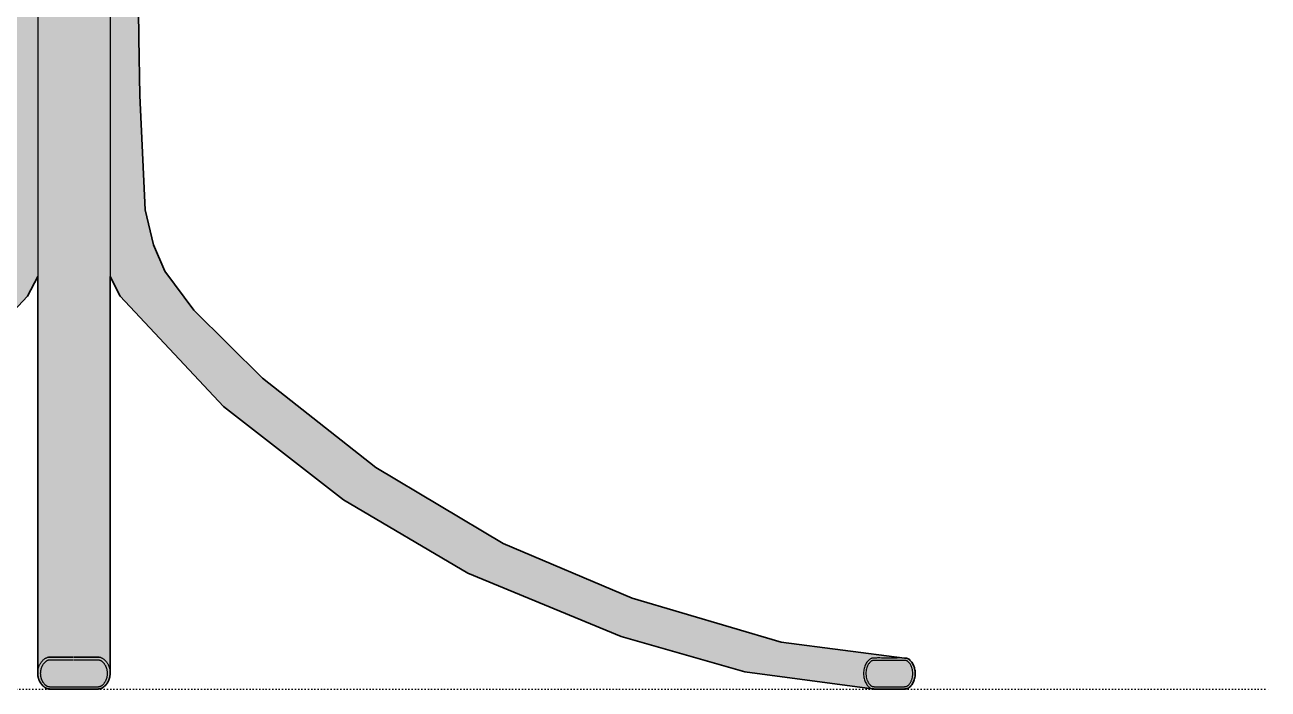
# Model space of a CAD drawing. Header units: millimetres. Extents: x 0 to 1796, y -1115 to 757.
# Drawn here: x 392.2 to 814, y -1115 to -889.5 of the extents above; entities that cross this region are included whole.
import ezdxf

# ---------------------------------------------------------------- set-up
doc = ezdxf.new("R2010")
doc.units = ezdxf.units.MM
doc.linetypes.add('Dots', pattern=[1, 0, -1])
doc.layers.add('Blocks', color=7, linetype='Continuous')
doc.layers.add('Blocks$Fill', color=7, linetype='Continuous', true_color=0xffffff)
for name, color, linetype, lineweight, true_color in [('Blocks$Inner', 7, 'Continuous', 25, 0x007f00), ('Blocks$Outline', 7, 'Continuous', 35, 0xff3f3f), ('Groud', 7, 'Dots', 25, 0x243775)]:
    doc.layers.add(name, color=color, linetype=linetype, lineweight=lineweight, true_color=true_color)

# ---------------------------------------------------------------- blocks, each defined once
blk = doc.blocks.new('PK9 Dining Chair Back')
at = {"layer": 'Blocks$Fill'}
h = blk.add_hatch(color=256, dxfattribs=at)
h.paths.add_polyline_path([(216.81, 467.24), (217.16, 468.68), (217.49, 470.18), (218.31, 474.24), (219.07, 478.58), (219.77, 483.19), (220.4, 488.03), (220.93, 493.05), (222.78, 519.53), (228.31, 629.09), (230.22, 700.16), (230.53, 703.95), (230.91, 707.72), (231.39, 711.77), (232.27, 717.81), (232.69, 720.26), (232.82, 720.9), (233.03, 721.81), (233.6, 723.97), (233.89, 724.96), (234.25, 726.11), (234.71, 727.41), (235.28, 728.89), (235.98, 730.54), (236.83, 732.38), (237.85, 734.42), (238.27, 735.11), (238.71, 735.79), (239.17, 736.45), (239.65, 737.1), (240.16, 737.74), (240.68, 738.36), (241.23, 738.97), (241.79, 739.56), (242.4, 740.15), (243.03, 740.73), (243.67, 741.29), (244.34, 741.83), (245.03, 742.35), (245.73, 742.85), (246.45, 743.33), (247.18, 743.79), (247.93, 744.22), (248.69, 744.64), (249.46, 745.04), (250.24, 745.42), (251.03, 745.78), (251.83, 746.12), (252.63, 746.45), (253.44, 746.75), (256.01, 747.66), (258.59, 748.48), (261.19, 749.25), (263.81, 749.95), (266.45, 750.6), (269.11, 751.18), (271.78, 751.7), (274.45, 752.15), (277.13, 752.55), (279.81, 752.89), (282.5, 753.16), (285.18, 753.37), (329.18, 755.4), (362.84, 756.06), (477.27, 755.76), (527.13, 753.66), (532.47, 753.37), (535.15, 753.16), (537.84, 752.89), (540.52, 752.55), (543.2, 752.15), (545.87, 751.7), (548.54, 751.18), (551.2, 750.6), (553.84, 749.95), (556.46, 749.25), (559.06, 748.48), (561.63, 747.66), (562.92, 747.22), (564.21, 746.75), (565.02, 746.45), (565.82, 746.12), (566.62, 745.78), (567.41, 745.42), (568.19, 745.04), (568.96, 744.64), (569.72, 744.22), (570.47, 743.79), (571.2, 743.33), (571.92, 742.85), (572.62, 742.35), (573.31, 741.83), (573.97, 741.29), (574.62, 740.73), (575.25, 740.15), (575.86, 739.56), (576.42, 738.97), (576.97, 738.36), (577.49, 737.74), (577.99, 737.1), (578.48, 736.45), (578.94, 735.79), (579.38, 735.11), (579.8, 734.42), (580.21, 733.81), (580.6, 733.19), (580.97, 732.56), (581.33, 731.92), (581.73, 731.15), (582.11, 730.36), (582.46, 729.56), (582.79, 728.74), (582.95, 728.32), (583.11, 727.88), (583.27, 727.4), (583.44, 726.85), (583.83, 725.47), (584.32, 723.58), (584.7, 721.68), (585.38, 717.81), (586.26, 711.77), (586.74, 707.72), (587.12, 703.95), (587.42, 700.16), (587.72, 692.54), (591.08, 585.16), (596.3, 498.22), (596.72, 493.05), (597.25, 488.03), (597.87, 483.19), (598.58, 478.58), (599.34, 474.24), (600.15, 470.18), (600.49, 468.68), (600.84, 467.24), (616.44, 471.68), (627.15, 475.3), (631.84, 477.02), (632.76, 477.37), (645.39, 483.06), (651.07, 485.9), (659.18, 490.11), (662.49, 491.66), (665.53, 492.99), (666.89, 493.55), (668.14, 494.04), (669.28, 494.46), (670.32, 494.81), (670.79, 494.96), (671.22, 495.08), (671.41, 495.13), (671.6, 495.17), (671.77, 495.21), (671.93, 495.24), (672.24, 495.29), (672.38, 495.31), (672.53, 495.33), (672.66, 495.34), (672.72, 495.34), (672.78, 495.35), (672.84, 495.35), (672.87, 495.35), (672.9, 495.35), (672.92, 495.35), (672.95, 495.34), (672.97, 495.34), (672.99, 495.34), (675.15, 494.64), (678.79, 487.7), (680.13, 488.19), (680.73, 488.4), (681.28, 488.57), (681.66, 488.68), (682.01, 488.78), (682.34, 488.86), (682.64, 488.92), (682.78, 488.95), (682.91, 488.97), (683.04, 488.99), (683.16, 489), (683.27, 489.01), (683.38, 489.02), (683.48, 489.02), (683.53, 489.02), (683.57, 489.02), (687.6, 487.7), (687.61, 487.7), (687.62, 487.7), (687.62, 487.7), (687.63, 487.7), (687.64, 487.7), (687.64, 487.7), (687.65, 487.69), (687.66, 487.69), (687.67, 487.69), (687.68, 487.69), (687.68, 487.69), (687.69, 487.68), (687.7, 487.68), (687.71, 487.68), (687.72, 487.68), (687.73, 487.67), (687.73, 487.67), (687.74, 487.66), (687.75, 487.66), (687.76, 487.66), (687.77, 487.65), (687.78, 487.65), (687.78, 487.64), (687.79, 487.64), (687.79, 487.64), (687.79, 487.63), (687.8, 487.63), (687.8, 487.63), (687.8, 487.62), (687.81, 487.62), (687.81, 487.62), (687.82, 487.62), (687.82, 487.61), (687.82, 487.61), (687.82, 487.6), (687.83, 487.6), (687.83, 487.6), (687.83, 487.59), (687.84, 487.59), (687.84, 487.59), (687.84, 487.58), (689.65, 483.98), (689.48, 483.48), (688.29, 479.91), (688.29, 479.91), (688.29, 479.9), (688.29, 479.89), (688.28, 479.89), (688.28, 479.88), (688.28, 479.87), (688.27, 479.86), (688.27, 479.86), (688.27, 479.85), (688.26, 479.84), (688.26, 479.83), (688.25, 479.82), (688.24, 479.8), (688.23, 479.79), (688.22, 479.77), (688.21, 479.75), (688.19, 479.73), (688.18, 479.71), (688.16, 479.69), (688.14, 479.67), (688.1, 479.62), (688.06, 479.58), (688.01, 479.53), (687.96, 479.47), (687.91, 479.42), (687.78, 479.31), (687.64, 479.18), (687.39, 478.97), (687.09, 478.74), (686.38, 478.21), (684.48, 476.89), (683.41, 476.18), (680.86, 474.57), (677.57, 472.62), (673.55, 470.37), (666.9, 466.87), (658.47, 462.74), (622.68, 446.36), (604.81, 439.98), (606.14, 439.89), (606.16, 439.89), (606.29, 439.88), (606.32, 439.88), (606.34, 439.87), (606.35, 439.87), (606.36, 439.87), (606.37, 439.87), (606.38, 439.87), (606.38, 439.87), (606.39, 439.86), (606.4, 439.86), (606.41, 439.86), (606.41, 439.86), (606.42, 439.85), (606.43, 439.85), (606.44, 439.85), (606.44, 439.85), (606.46, 439.84), (606.47, 439.83), (606.51, 439.81), (606.57, 439.78), (606.59, 439.76), (606.61, 439.75), (606.62, 439.74), (606.64, 439.73), (606.65, 439.72), (606.65, 439.72), (606.66, 439.71), (606.67, 439.71), (606.68, 439.69), (606.7, 439.68), (606.71, 439.66), (606.72, 439.65), (606.74, 439.63), (606.76, 439.6), (606.8, 439.56), (606.83, 439.52), (606.86, 439.48), (606.89, 439.43), (606.92, 439.39), (606.95, 439.34), (606.98, 439.29), (607.01, 439.24), (607.06, 439.13), (607.12, 439.02), (607.17, 438.91), (607.22, 438.79), (607.26, 438.69), (607.3, 438.58), (607.38, 438.35), (607.45, 438.11), (607.52, 437.87), (607.58, 437.64), (607.63, 437.41), (607.67, 437.17), (607.71, 436.93), (607.75, 436.68), (607.77, 436.43), (607.8, 436.17), (607.81, 435.92), (607.82, 435.66), (607.83, 435.4), (607.83, 435.15), (607.83, 434.89), (607.82, 434.66), (607.81, 434.43), (607.79, 434.21), (607.77, 433.98), (607.75, 433.76), (607.72, 433.54), (607.69, 433.32), (607.65, 433.11), (607.62, 432.96), (607.58, 432.81), (607.55, 432.66), (607.51, 432.52), (607.47, 432.37), (607.43, 432.23), (607.39, 432.1), (607.34, 431.96), (607.3, 431.83), (607.25, 431.7), (607.2, 431.57), (607.14, 431.45), (607.09, 431.33), (607.03, 431.22), (607, 431.16), (606.97, 431.11), (606.94, 431.06), (606.91, 431.01), (606.87, 430.95), (606.85, 430.92), (606.83, 430.9), (606.81, 430.87), (606.79, 430.85), (606.77, 430.82), (606.75, 430.8), (606.7, 430.69), (606.66, 430.61), (606.62, 430.52), (606.57, 430.44), (606.52, 430.36), (606.5, 430.32), (606.47, 430.29), (606.45, 430.25), (606.42, 430.21), (606.39, 430.18), (606.37, 430.14), (606.34, 430.11), (606.31, 430.08), (606.29, 430.06), (606.28, 430.05), (606.26, 430.03), (606.24, 430.02), (606.23, 430.01), (606.21, 429.99), (606.2, 429.98), (606.18, 429.97), (606.16, 429.95), (606.14, 429.94), (606.13, 429.93), (606.11, 429.92), (606.09, 429.91), (606.07, 429.9), (606.06, 429.89), (606.04, 429.88), (606.02, 429.87), (606, 429.86), (605.98, 429.85), (605.96, 429.84), (605.94, 429.84), (605.93, 429.83), (605.91, 429.82), (605.89, 429.82), (605.87, 429.81), (605.85, 429.81), (605.81, 429.8), (605.77, 429.79), (605.72, 429.78), (605.69, 429.77), (605.65, 429.77), (605.58, 429.76), (540.34, 418.45), (487.49, 403.25), (447.27, 382.99), (439.85, 375.81), (434.72, 368.38), (431.92, 361.23), (430.46, 353.21), (429.82, 335.23), (430.43, 259.97), (430.91, 221.02), (431.15, 201.5), (433.04, 162.7), (435.84, 150.82), (439.71, 141.83), (449.56, 128.6), (472.84, 105.57), (511.31, 75.2), (554.44, 49.45), (598.24, 30.86), (648.83, 15.99), (690.61, 10.55), (690.81, 10.54), (690.88, 10.53), (691.01, 10.52), (691.11, 10.51), (691.22, 10.5), (691.33, 10.48), (691.38, 10.47), (691.43, 10.45), (691.48, 10.44), (691.54, 10.43), (691.59, 10.41), (691.64, 10.39), (691.7, 10.37), (691.75, 10.35), (691.81, 10.33), (691.86, 10.31), (691.92, 10.28), (691.98, 10.25), (692.03, 10.22), (692.08, 10.19), (692.14, 10.15), (692.19, 10.11), (692.25, 10.07), (692.3, 10.03), (692.35, 9.99), (692.39, 9.95), (692.44, 9.91), (692.49, 9.87), (692.55, 9.81), (692.61, 9.75), (692.67, 9.69), (692.73, 9.63), (692.84, 9.49), (692.96, 9.35), (693.05, 9.22), (693.15, 9.09), (693.25, 8.95), (693.34, 8.8), (693.43, 8.65), (693.51, 8.5), (693.6, 8.33), (693.69, 8.16), (693.77, 7.96), (693.81, 7.86), (693.85, 7.76), (693.89, 7.65), (693.93, 7.55), (693.97, 7.43), (694, 7.32), (694.05, 7.14), (694.1, 6.95), (694.14, 6.76), (694.18, 6.56), (694.21, 6.36), (694.23, 6.15), (694.25, 5.94), (694.26, 5.73), (694.27, 5.52), (694.27, 5.31), (694.27, 5.09), (694.26, 4.87), (694.25, 4.66), (694.23, 4.43), (694.2, 4.21), (694.18, 4.09), (694.16, 3.98), (694.12, 3.78), (694.08, 3.59), (694.03, 3.39), (693.97, 3.2), (693.91, 3.01), (693.84, 2.82), (693.76, 2.64), (693.68, 2.46), (693.6, 2.29), (693.51, 2.12), (693.42, 1.96), (693.33, 1.8), (693.23, 1.64), (693.12, 1.49), (693.02, 1.34), (692.9, 1.2), (692.85, 1.12), (692.79, 1.05), (692.73, 0.99), (692.67, 0.92), (692.6, 0.85), (692.54, 0.79), (692.47, 0.72), (692.4, 0.65), (692.35, 0.61), (692.31, 0.57), (692.26, 0.54), (692.21, 0.5), (692.16, 0.46), (692.1, 0.42), (692.05, 0.39), (691.99, 0.35), (691.93, 0.32), (691.88, 0.29), (691.82, 0.26), (691.76, 0.24), (691.72, 0.22), (691.68, 0.2), (691.63, 0.18), (691.58, 0.17), (691.53, 0.16), (691.49, 0.14), (691.44, 0.13), (691.4, 0.12), (691.31, 0.11), (691.23, 0.09), (691.02, 0.06), (690.86, 0.04), (690.7, 0.02), (690.58, 0.01), (690.47, 0), (690.25, -0.01), (689.75, -0.02), (687.77, 0.02), (686.9, 0.02), (685.52, 0.02), (683.27, 0.02), (682.74, 0.02), (681.29, -0.02), (680.79, -0.01), (680.57, 0), (680.46, 0.01), (680.34, 0.02), (680.18, 0.04), (680.02, 0.06), (679.82, 0.09), (679.72, 0.11), (636.43, 5.87), (594.56, 17.9), (542.44, 39.4), (500.25, 64.27), (459.62, 95.92), (424.52, 133.37), (421.09, 140.03), (421.11, 5.41), (421.1, 5.25), (421.1, 5.09), (421.09, 4.92), (421.07, 4.74), (421.06, 4.57), (421.03, 4.39), (421, 4.22), (420.97, 4.05), (420.93, 3.87), (420.88, 3.7), (420.83, 3.53), (420.78, 3.36), (420.71, 3.18), (420.64, 3.01), (420.57, 2.84), (420.49, 2.67), (420.4, 2.5), (420.3, 2.33), (420.2, 2.16), (420.1, 1.99), (419.98, 1.83), (419.87, 1.67), (419.74, 1.52), (419.62, 1.37), (419.49, 1.23), (419.42, 1.16), (419.36, 1.09), (419.29, 1.02), (419.22, 0.95), (419.15, 0.89), (419.08, 0.83), (419.01, 0.77), (418.94, 0.71), (418.87, 0.66), (418.8, 0.61), (418.72, 0.55), (418.65, 0.51), (418.57, 0.46), (418.5, 0.41), (418.42, 0.37), (418.35, 0.34), (418.28, 0.3), (418.2, 0.27), (418.13, 0.24), (418.05, 0.21), (417.97, 0.19), (417.9, 0.17), (417.81, 0.14), (417.73, 0.12), (417.64, 0.1), (417.56, 0.09), (417.47, 0.07), (417.38, 0.06), (417.21, 0.04), (417, 0.02), (416.79, 0.01), (416.37, 0), (413.94, 0), (413.15, 0), (403.71, 0), (403.03, 0), (401.28, 0), (400.86, 0.01), (400.65, 0.02), (400.44, 0.04), (400.26, 0.06), (400.18, 0.07), (400.09, 0.09), (400.01, 0.1), (399.92, 0.12), (399.83, 0.14), (399.75, 0.17), (399.67, 0.19), (399.6, 0.21), (399.52, 0.24), (399.44, 0.27), (399.37, 0.3), (399.29, 0.34), (399.22, 0.37), (399.15, 0.41), (399.07, 0.46), (399, 0.51), (398.92, 0.55), (398.85, 0.61), (398.78, 0.66), (398.71, 0.71), (398.64, 0.77), (398.57, 0.83), (398.5, 0.89), (398.43, 0.95), (398.36, 1.02), (398.29, 1.09), (398.22, 1.16), (398.16, 1.23), (398.03, 1.37), (397.9, 1.52), (397.78, 1.67), (397.66, 1.83), (397.55, 1.99), (397.44, 2.16), (397.34, 2.33), (397.25, 2.5), (397.16, 2.67), (397.08, 2.84), (397, 3.01), (396.93, 3.18), (396.87, 3.36), (396.81, 3.53), (396.76, 3.7), (396.72, 3.87), (396.68, 4.05), (396.64, 4.22), (396.62, 4.39), (396.59, 4.57), (396.57, 4.74), (396.56, 4.92), (396.55, 5.09), (396.54, 5.25), (396.54, 5.41), (396.56, 140.03), (393.13, 133.37), (358.03, 95.92), (317.39, 64.27), (275.21, 39.4), (223.08, 17.9), (181.22, 5.87), (137.93, 0.11), (137.83, 0.09), (137.62, 0.06), (137.46, 0.04), (137.3, 0.02), (137.19, 0.01), (137.08, 0), (136.86, -0.01), (136.35, -0.02), (134.38, 0.02), (133.5, 0.02), (132.13, 0.02), (129.87, 0.02), (129.34, 0.02), (127.9, -0.02), (127.4, -0.01), (127.18, 0), (127.07, 0.01), (126.95, 0.02), (126.79, 0.04), (126.63, 0.06), (126.42, 0.09), (126.34, 0.11), (126.24, 0.12), (126.2, 0.13), (126.16, 0.14), (126.11, 0.16), (126.06, 0.17), (126.02, 0.18), (125.97, 0.2), (125.93, 0.22), (125.89, 0.24), (125.83, 0.26), (125.77, 0.29), (125.71, 0.32), (125.66, 0.35), (125.6, 0.39), (125.55, 0.42), (125.49, 0.46), (125.44, 0.5), (125.39, 0.54), (125.34, 0.57), (125.29, 0.61), (125.25, 0.65), (125.18, 0.72), (125.11, 0.79), (125.04, 0.85), (124.98, 0.92), (124.92, 0.99), (124.86, 1.05), (124.8, 1.12), (124.74, 1.2), (124.63, 1.34), (124.52, 1.49), (124.42, 1.64), (124.32, 1.8), (124.23, 1.96), (124.14, 2.12), (124.05, 2.29), (123.96, 2.46), (123.88, 2.64), (123.81, 2.82), (123.74, 3.01), (123.68, 3.2), (123.62, 3.39), (123.57, 3.59), (123.52, 3.78), (123.49, 3.98), (123.47, 4.09), (123.45, 4.21), (123.42, 4.43), (123.4, 4.66), (123.38, 4.87), (123.38, 5.09), (123.37, 5.31), (123.38, 5.52), (123.38, 5.73), (123.4, 5.94), (123.42, 6.15), (123.44, 6.36), (123.47, 6.56), (123.51, 6.76), (123.55, 6.95), (123.59, 7.14), (123.65, 7.32), (123.68, 7.43), (123.72, 7.55), (123.76, 7.65), (123.79, 7.76), (123.84, 7.86), (123.88, 7.96), (123.96, 8.16), (124.05, 8.33), (124.13, 8.5), (124.22, 8.65), (124.31, 8.8), (124.4, 8.95), (124.5, 9.09), (124.59, 9.22), (124.69, 9.35), (124.81, 9.49), (124.92, 9.63), (124.98, 9.69), (125.04, 9.75), (125.1, 9.81), (125.16, 9.87), (125.21, 9.91), (125.25, 9.95), (125.3, 9.99), (125.35, 10.03), (125.4, 10.07), (125.45, 10.11), (125.51, 10.15), (125.57, 10.19), (125.62, 10.22), (125.67, 10.25), (125.73, 10.28), (125.78, 10.31), (125.84, 10.33), (125.9, 10.35), (125.95, 10.37), (126.01, 10.39), (126.06, 10.41), (126.11, 10.43), (126.16, 10.44), (126.22, 10.45), (126.27, 10.47), (126.32, 10.48), (126.43, 10.5), (126.53, 10.51), (126.64, 10.52), (126.77, 10.53), (126.84, 10.54), (127.19, 10.55), (168.82, 15.99), (219.41, 30.86), (263.2, 49.45), (306.34, 75.2), (344.81, 105.57), (368.09, 128.6), (377.94, 141.83), (381.81, 150.82), (384.61, 162.7), (386.49, 201.5), (386.72, 219.82), (387.82, 335.23), (387.19, 353.21), (385.73, 361.23), (382.93, 368.38), (377.8, 375.81), (370.38, 382.99), (330.16, 403.25), (277.31, 418.45), (211.97, 429.77), (211.92, 429.78), (211.88, 429.79), (211.84, 429.8), (211.8, 429.81), (211.78, 429.81), (211.76, 429.82), (211.74, 429.82), (211.72, 429.83), (211.7, 429.84), (211.68, 429.84), (211.66, 429.85), (211.65, 429.86), (211.63, 429.87), (211.61, 429.88), (211.59, 429.89), (211.57, 429.9), (211.55, 429.91), (211.54, 429.92), (211.52, 429.93), (211.5, 429.94), (211.48, 429.95), (211.47, 429.97), (211.45, 429.98), (211.44, 429.99), (211.42, 430.01), (211.4, 430.02), (211.39, 430.03), (211.37, 430.05), (211.36, 430.06), (211.34, 430.08), (211.31, 430.11), (211.28, 430.14), (211.25, 430.18), (211.23, 430.21), (211.2, 430.25), (211.17, 430.29), (211.15, 430.32), (211.12, 430.36), (211.08, 430.44), (211.03, 430.52), (210.99, 430.61), (210.94, 430.69), (210.89, 430.8), (210.87, 430.82), (210.85, 430.85), (210.83, 430.87), (210.81, 430.9), (210.79, 430.92), (210.78, 430.95), (210.74, 431.01), (210.71, 431.06), (210.68, 431.11), (210.65, 431.16), (210.62, 431.22), (210.56, 431.33), (210.5, 431.45), (210.45, 431.57), (210.4, 431.7), (210.35, 431.83), (210.3, 431.96), (210.26, 432.1), (210.22, 432.23), (210.17, 432.37), (210.14, 432.52), (210.1, 432.66), (210.06, 432.81), (210.03, 432.96), (210, 433.11), (209.96, 433.32), (209.93, 433.54), (209.9, 433.76), (209.87, 433.98), (209.85, 434.21), (209.84, 434.43), (209.83, 434.66), (209.82, 434.89), (209.82, 435.15), (209.82, 435.4), (209.82, 435.66), (209.84, 435.92), (209.85, 436.17), (209.87, 436.43), (209.9, 436.68), (209.93, 436.93), (209.97, 437.17), (210.02, 437.41), (210.07, 437.64), (210.13, 437.87), (210.19, 438.11), (210.27, 438.35), (210.34, 438.58), (210.39, 438.69), (210.43, 438.79), (210.48, 438.91), (210.53, 439.02), (210.58, 439.13), (210.64, 439.24), (210.67, 439.29), (210.7, 439.34), (210.73, 439.39), (210.76, 439.43), (210.79, 439.48), (210.82, 439.52), (210.85, 439.56), (210.88, 439.6), (210.91, 439.63), (210.92, 439.65), (210.94, 439.66), (210.95, 439.68), (210.97, 439.69), (210.98, 439.71), (210.99, 439.71), (210.99, 439.72), (211, 439.72), (211.01, 439.73), (211.02, 439.74), (211.04, 439.75), (211.05, 439.76), (211.08, 439.78), (211.14, 439.81), (211.17, 439.83), (211.19, 439.84), (211.2, 439.85), (211.21, 439.85), (211.22, 439.85), (211.23, 439.85), (211.23, 439.86), (211.24, 439.86), (211.25, 439.86), (211.26, 439.86), (211.26, 439.87), (211.27, 439.87), (211.28, 439.87), (211.29, 439.87), (211.29, 439.87), (211.31, 439.87), (211.33, 439.88), (211.36, 439.88), (211.5, 439.89), (212.84, 439.98), (194.97, 446.36), (166.05, 459.6), (159.18, 462.74), (150.75, 466.87), (144.1, 470.37), (140.08, 472.62), (136.79, 474.57), (134.24, 476.18), (133.17, 476.89), (131.26, 478.21), (130.56, 478.74), (130.26, 478.97), (130.01, 479.18), (129.87, 479.31), (129.74, 479.42), (129.69, 479.47), (129.63, 479.53), (129.59, 479.58), (129.54, 479.62), (129.5, 479.67), (129.49, 479.69), (129.47, 479.71), (129.45, 479.73), (129.44, 479.75), (129.43, 479.77), (129.41, 479.79), (129.4, 479.8), (129.39, 479.82), (129.39, 479.83), (129.38, 479.84), (129.38, 479.85), (129.38, 479.86), (129.37, 479.86), (129.37, 479.87), (129.37, 479.88), (129.36, 479.89), (129.36, 479.89), (129.36, 479.9), (129.36, 479.91), (129.36, 479.91), (128, 483.98), (129.81, 487.58), (129.81, 487.59), (129.81, 487.59), (129.81, 487.59), (129.82, 487.6), (129.82, 487.6), (129.82, 487.6), (129.83, 487.61), (129.83, 487.61), (129.83, 487.62), (129.84, 487.62), (129.84, 487.62), (129.84, 487.62), (129.85, 487.63), (129.85, 487.63), (129.85, 487.63), (129.86, 487.64), (129.86, 487.64), (129.86, 487.64), (129.87, 487.65), (129.88, 487.65), (129.89, 487.66), (129.9, 487.66), (129.9, 487.66), (129.91, 487.67), (129.92, 487.67), (129.93, 487.68), (129.94, 487.68), (129.95, 487.68), (129.95, 487.68), (129.96, 487.69), (129.97, 487.69), (129.98, 487.69), (129.99, 487.69), (130, 487.69), (130, 487.7), (130.01, 487.7), (130.02, 487.7), (130.02, 487.7), (130.03, 487.7), (130.04, 487.7), (130.04, 487.7), (134.07, 489.02), (134.12, 489.02), (134.17, 489.02), (134.27, 489.02), (134.38, 489.01), (134.49, 489), (134.61, 488.99), (134.74, 488.97), (134.87, 488.95), (135.01, 488.92), (135.31, 488.86), (135.63, 488.78), (135.98, 488.68), (136.36, 488.57), (136.94, 488.39), (137.57, 488.17), (138.98, 487.66), (142.44, 494.59), (144.65, 495.34), (144.68, 495.34), (144.7, 495.34), (144.73, 495.35), (144.75, 495.35), (144.78, 495.35), (144.81, 495.35), (144.86, 495.35), (144.92, 495.34), (144.99, 495.34), (145.12, 495.33), (145.26, 495.31), (145.41, 495.29), (145.71, 495.24), (145.88, 495.21), (146.05, 495.17), (146.23, 495.13), (146.43, 495.08), (146.86, 494.96), (147.33, 494.81), (148.37, 494.46), (149.51, 494.04), (150.76, 493.55), (152.12, 492.99), (155.15, 491.66), (158.47, 490.11), (166.58, 485.9), (172.26, 483.06), (184.88, 477.37), (185.8, 477.02), (190.5, 475.3), (201.21, 471.68)], flags=0)
h.paths.add_polyline_path([(421.09, 378.95), (425.2, 384.32), (440.2, 396.89), (462.63, 408.44), (467.29, 410.04), (453.95, 408.22), (418.24, 406.96), (418.3, 406.93), (418.36, 406.9), (418.42, 406.87), (418.48, 406.84), (418.55, 406.8), (418.63, 406.75), (418.7, 406.7), (418.78, 406.65), (418.85, 406.6), (418.92, 406.54), (418.99, 406.49), (419.06, 406.43), (419.13, 406.36), (419.2, 406.3), (419.27, 406.23), (419.34, 406.17), (419.4, 406.1), (419.47, 406.03), (419.6, 405.89), (419.73, 405.74), (419.85, 405.58), (419.96, 405.42), (420.08, 405.26), (420.18, 405.1), (420.28, 404.93), (420.38, 404.76), (420.47, 404.59), (420.55, 404.42), (420.62, 404.25), (420.69, 404.08), (420.76, 403.9), (420.81, 403.73), (420.86, 403.56), (420.91, 403.39), (420.95, 403.21), (420.98, 403.04), (421.01, 402.86), (421.04, 402.69), (421.05, 402.52), (421.07, 402.34), (421.08, 402.17), (421.08, 402), (421.09, 401.84)], flags=0)
h.paths.add_polyline_path([(350.35, 410.04), (355.02, 408.44), (377.44, 396.89), (392.45, 384.32), (396.56, 378.95), (396.56, 401.84), (396.56, 402), (396.57, 402.17), (396.58, 402.34), (396.59, 402.52), (396.61, 402.69), (396.64, 402.86), (396.66, 403.04), (396.7, 403.21), (396.74, 403.39), (396.78, 403.56), (396.83, 403.73), (396.89, 403.9), (396.95, 404.08), (397.02, 404.25), (397.1, 404.42), (397.18, 404.59), (397.27, 404.76), (397.36, 404.93), (397.46, 405.1), (397.57, 405.26), (397.68, 405.42), (397.8, 405.58), (397.92, 405.74), (398.05, 405.89), (398.18, 406.03), (398.24, 406.1), (398.31, 406.17), (398.38, 406.23), (398.45, 406.3), (398.52, 406.36), (398.59, 406.43), (398.66, 406.49), (398.73, 406.54), (398.8, 406.6), (398.87, 406.65), (398.94, 406.7), (399.02, 406.75), (399.09, 406.8), (399.17, 406.84), (399.23, 406.87), (399.29, 406.9), (399.35, 406.93), (399.41, 406.96), (363.7, 408.22)], flags=0)
at = {"layer": 'Blocks$Inner'}
for p in [(399.74, 10.7), (401.27, 10.87)]:
    blk.add_line(p, (400.43, 10.82), dxfattribs=at)
for points in [[(605.58, 429.76), (540.34, 418.45), (487.49, 403.25), (447.27, 382.99), (439.85, 375.81), (434.72, 368.38), (431.92, 361.23), (430.46, 353.21), (429.82, 335.23), (430.43, 259.97), (430.91, 221.02), (431.15, 201.5), (433.04, 162.7), (435.84, 150.82), (439.71, 141.83), (449.56, 128.6), (472.84, 105.57), (511.31, 75.2), (554.44, 49.45), (598.24, 30.86), (648.83, 15.99), (690.61, 10.55)], [(396.56, 401.84), (396.56, 385.38), (396.56, 377.32), (396.56, 145.24), (396.56, 136.92), (396.56, 122.83), (396.56, 76.34), (396.56, 27.67), (396.54, 5.41)], [(421.09, 401.84), (421.09, 385.38), (421.09, 377.32), (421.09, 145.24), (421.09, 136.92), (421.09, 122.83), (421.09, 76.34), (421.09, 27.67), (421.11, 5.41)], [(137.93, 0.11), (181.22, 5.87), (223.08, 17.9), (275.21, 39.4), (317.39, 64.27), (358.03, 95.92), (393.13, 133.37), (396.56, 140.03)], [(679.72, 0.11), (636.43, 5.87), (594.56, 17.9), (542.44, 39.4), (500.25, 64.27), (459.62, 95.92), (424.52, 133.37), (421.09, 140.03)], [(401.27, 10.87), (402.33, 10.87), (403.7, 10.87), (407.01, 10.87), (407.85, 10.87), (408.7, 10.86), (407.01, 10.87), (405.35, 10.87), (403.7, 10.87)], [(408.7, 9.86), (407.85, 9.87), (407.01, 9.87)], [(416.38, 10.87), (415.31, 10.87), (413.95, 10.87), (410.64, 10.87), (409.79, 10.87), (408.95, 10.86), (410.64, 10.87), (412.29, 10.87), (413.95, 10.87)], [(410.64, 9.87), (409.79, 9.87), (408.95, 9.86)], [(416.38, 10.87), (417.22, 10.82), (417.91, 10.7)], [(403.71, 0.78), (405.29, 0.78), (407.02, 0.78), (407.92, 0.78), (408.82, 0.78), (409.73, 0.78), (410.63, 0.78), (412.36, 0.78), (413.94, 0.78)], [(413.94, 0), (413.15, 0), (412.35, 0), (411.49, 0), (410.63, 0), (409.72, 0), (408.82, 0), (407.92, 0), (407.02, 0), (406.16, 0), (405.29, 0), (404.5, 0), (403.71, 0)]]:
    blk.add_lwpolyline(points, dxfattribs=at)
for points in [[(397.16, 8.21), (397.22, 8.33), (397.34, 8.56), (397.48, 8.78), (397.56, 8.88)], [(397.56, 8.88), (397.63, 8.99), (397.78, 9.21), (397.94, 9.41), (398.03, 9.51)], [(398.03, 9.51), (398.11, 9.6), (398.29, 9.79), (398.47, 9.96), (398.57, 10.04)], [(398.71, 8.82), (398.63, 8.73), (398.49, 8.56), (398.36, 8.37), (398.3, 8.28)], [(398.57, 10.04), (398.66, 10.12), (398.84, 10.27), (399.04, 10.4), (399.15, 10.45)], [(399.15, 9.26), (399.07, 9.19), (398.92, 9.05), (398.78, 8.89), (398.71, 8.82)], [(399.58, 9.57), (399.51, 9.53), (399.36, 9.43), (399.22, 9.32), (399.15, 9.26)], [(399.99, 9.74), (399.92, 9.72), (399.78, 9.67), (399.65, 9.6), (399.58, 9.57)], [(400.52, 9.83), (400.43, 9.82), (400.25, 9.8), (400.07, 9.76), (399.99, 9.74)], [(401.28, 9.87), (401.15, 9.86), (400.9, 9.86), (400.64, 9.84), (400.52, 9.83)], [(402.33, 10.87), (402.16, 10.87), (401.8, 10.87), (401.44, 10.87), (401.27, 10.87)], [(403.7, 10.87), (403.47, 10.87), (403.02, 10.86), (402.56, 10.86), (402.33, 10.87)], [(413.95, 10.87), (414.18, 10.87), (414.63, 10.86), (415.09, 10.86), (415.31, 10.87)], [(415.31, 10.87), (415.49, 10.87), (415.85, 10.87), (416.2, 10.87), (416.38, 10.87)], [(417.13, 9.83), (417, 9.84), (416.75, 9.86), (416.49, 9.86), (416.37, 9.87)], [(417.66, 9.74), (417.57, 9.76), (417.4, 9.8), (417.22, 9.82), (417.13, 9.83)], [(417.91, 10.7), (417.79, 10.73), (417.57, 10.78), (417.34, 10.81), (417.22, 10.82)], [(418.06, 9.57), (418, 9.6), (417.87, 9.67), (417.73, 9.72), (417.66, 9.74)], [(418.49, 9.26), (418.43, 9.32), (418.29, 9.43), (418.14, 9.53), (418.06, 9.57)], [(418.94, 8.82), (418.87, 8.89), (418.73, 9.05), (418.57, 9.19), (418.49, 9.26)], [(418.5, 10.45), (418.6, 10.4), (418.8, 10.27), (418.99, 10.12), (419.08, 10.04)], [(419.35, 8.28), (419.29, 8.37), (419.16, 8.56), (419.01, 8.73), (418.94, 8.82)], [(419.08, 10.04), (419.17, 9.96), (419.36, 9.79), (419.53, 9.6), (419.62, 9.51)], [(419.62, 9.51), (419.7, 9.41), (419.87, 9.21), (420.02, 8.99), (420.09, 8.88)], [(420.09, 8.88), (420.16, 8.78), (420.3, 8.56), (420.43, 8.33), (420.48, 8.21)], [(396.54, 5.44), (396.54, 5.68), (396.56, 6.14), (396.63, 6.61), (396.68, 6.84)], [(396.57, 4.74), (396.56, 4.86), (396.55, 5.09), (396.54, 5.33), (396.54, 5.44)], [(396.68, 4.05), (396.65, 4.16), (396.61, 4.39), (396.58, 4.63), (396.57, 4.74)], [(396.68, 6.84), (396.71, 6.95), (396.76, 7.19), (396.84, 7.41), (396.88, 7.53)], [(396.88, 7.53), (396.92, 7.64), (397, 7.88), (397.11, 8.1), (397.16, 8.21)], [(397.56, 6.54), (397.51, 6.34), (397.45, 5.94), (397.44, 5.53), (397.43, 5.33)], [(397.43, 5.33), (397.43, 5.23), (397.44, 5.02), (397.45, 4.82), (397.46, 4.72)], [(397.46, 4.72), (397.47, 4.62), (397.5, 4.42), (397.53, 4.22), (397.55, 4.12)], [(397.72, 7.13), (397.69, 7.03), (397.63, 6.84), (397.58, 6.64), (397.56, 6.54)], [(397.96, 7.7), (397.92, 7.61), (397.83, 7.42), (397.75, 7.23), (397.72, 7.13)], [(398.3, 8.28), (398.24, 8.19), (398.12, 8), (398.01, 7.8), (397.96, 7.7)], [(419.68, 7.7), (419.63, 7.8), (419.53, 8), (419.41, 8.19), (419.35, 8.28)], [(419.93, 7.13), (419.89, 7.23), (419.82, 7.42), (419.73, 7.61), (419.68, 7.7)], [(420.09, 6.54), (420.07, 6.64), (420.02, 6.84), (419.96, 7.03), (419.93, 7.13)], [(420.21, 5.33), (420.21, 5.53), (420.19, 5.94), (420.13, 6.34), (420.09, 6.54)], [(420.09, 4.12), (420.12, 4.22), (420.15, 4.42), (420.18, 4.62), (420.19, 4.72)], [(420.19, 4.72), (420.19, 4.82), (420.21, 5.02), (420.21, 5.23), (420.21, 5.33)], [(420.48, 8.21), (420.54, 8.1), (420.64, 7.88), (420.73, 7.64), (420.77, 7.53)], [(420.77, 7.53), (420.81, 7.41), (420.88, 7.19), (420.94, 6.95), (420.96, 6.84)], [(420.96, 6.84), (421.01, 6.61), (421.08, 6.14), (421.11, 5.68), (421.11, 5.44)], [(421.07, 4.74), (421.06, 4.63), (421.03, 4.39), (420.99, 4.16), (420.97, 4.05)], [(421.11, 5.44), (421.11, 5.33), (421.1, 5.09), (421.09, 4.86), (421.07, 4.74)], [(396.87, 3.36), (396.83, 3.47), (396.76, 3.7), (396.7, 3.93), (396.68, 4.05)], [(397.16, 2.67), (397.1, 2.78), (397, 3.01), (396.91, 3.24), (396.87, 3.36)], [(397.55, 1.99), (397.48, 2.1), (397.34, 2.32), (397.22, 2.55), (397.16, 2.67)], [(397.55, 4.12), (397.57, 4.02), (397.62, 3.82), (397.68, 3.63), (397.72, 3.53)], [(398.03, 1.37), (397.94, 1.47), (397.78, 1.67), (397.62, 1.89), (397.55, 1.99)], [(397.72, 3.53), (397.75, 3.43), (397.82, 3.24), (397.91, 3.05), (397.96, 2.95)], [(397.96, 2.95), (398.01, 2.85), (398.11, 2.66), (398.23, 2.47), (398.29, 2.38)], [(398.57, 0.83), (398.47, 0.91), (398.29, 1.08), (398.11, 1.27), (398.03, 1.37)], [(398.29, 2.38), (398.36, 2.28), (398.49, 2.1), (398.63, 1.92), (398.7, 1.84)], [(399.15, 0.41), (399.05, 0.47), (398.85, 0.6), (398.66, 0.75), (398.57, 0.83)], [(398.7, 1.84), (398.77, 1.76), (398.92, 1.6), (399.07, 1.46), (399.15, 1.39)], [(399.15, 1.39), (399.22, 1.33), (399.36, 1.22), (399.51, 1.12), (399.59, 1.08)], [(399.75, 0.17), (399.65, 0.2), (399.44, 0.27), (399.25, 0.36), (399.15, 0.41)], [(399.59, 1.08), (399.65, 1.04), (399.78, 0.98), (399.93, 0.93), (400, 0.91)], [(400.44, 0.04), (400.32, 0.05), (400.09, 0.08), (399.86, 0.13), (399.75, 0.17)], [(400, 0.91), (400.08, 0.88), (400.26, 0.85), (400.44, 0.82), (400.53, 0.81)], [(401.28, 0), (401.14, 0), (400.86, 0.01), (400.58, 0.03), (400.44, 0.04)], [(400.53, 0.81), (400.65, 0.8), (400.91, 0.79), (401.17, 0.78), (401.29, 0.78)], [(403.71, 0), (403.48, 0), (403.03, 0), (402.58, 0), (402.35, 0)], [(415.3, 0), (415.07, 0), (414.62, 0), (414.16, 0), (413.94, 0)], [(416.35, 0.78), (416.48, 0.78), (416.74, 0.79), (416.99, 0.8), (417.12, 0.81)], [(417.21, 0.04), (417.07, 0.03), (416.79, 0.01), (416.51, 0), (416.37, 0)], [(417.12, 0.81), (417.21, 0.82), (417.39, 0.85), (417.57, 0.88), (417.65, 0.91)], [(417.9, 0.17), (417.78, 0.13), (417.56, 0.08), (417.33, 0.05), (417.21, 0.04)], [(417.65, 0.91), (417.72, 0.93), (417.86, 0.98), (418, 1.04), (418.06, 1.08)], [(418.5, 0.41), (418.4, 0.36), (418.21, 0.27), (418, 0.2), (417.9, 0.17)], [(418.06, 1.08), (418.14, 1.12), (418.29, 1.22), (418.43, 1.33), (418.49, 1.39)], [(418.49, 1.39), (418.57, 1.46), (418.73, 1.6), (418.87, 1.76), (418.94, 1.84)], [(419.08, 0.83), (418.99, 0.75), (418.8, 0.6), (418.6, 0.47), (418.5, 0.41)], [(418.94, 1.84), (419.02, 1.92), (419.16, 2.1), (419.29, 2.28), (419.35, 2.38)], [(419.62, 1.37), (419.53, 1.27), (419.36, 1.08), (419.17, 0.91), (419.08, 0.83)], [(419.35, 2.38), (419.41, 2.47), (419.53, 2.66), (419.64, 2.85), (419.69, 2.95)], [(420.1, 1.99), (420.02, 1.89), (419.87, 1.67), (419.7, 1.47), (419.62, 1.37)], [(419.69, 2.95), (419.74, 3.05), (419.82, 3.24), (419.9, 3.43), (419.93, 3.53)], [(419.93, 3.53), (419.97, 3.63), (420.03, 3.82), (420.07, 4.02), (420.09, 4.12)], [(420.49, 2.67), (420.43, 2.55), (420.31, 2.32), (420.17, 2.1), (420.1, 1.99)], [(420.78, 3.36), (420.74, 3.24), (420.65, 3.01), (420.54, 2.78), (420.49, 2.67)], [(420.97, 4.05), (420.94, 3.93), (420.89, 3.7), (420.82, 3.47), (420.78, 3.36)], [(402.35, 0), (402.17, 0), (401.81, 0), (401.46, 0), (401.28, 0)], [(416.37, 0), (416.19, 0), (415.83, 0), (415.48, 0), (415.3, 0)]]:
    blk.add_open_spline(points, degree=3, dxfattribs=at)
for points, knots in [([(399.15, 10.45), (399.24, 10.51), (399.43, 10.6), (399.64, 10.67), (399.74, 10.7)], [68.966584, 68.966584, 68.966584, 68.966584, 69.46669, 69.966584, 69.966584, 69.966584, 69.966584]), ([(400.43, 10.82), (400.31, 10.81), (400.08, 10.78), (399.85, 10.73), (399.74, 10.7)], [85.933168, 85.933168, 85.933168, 85.933168, 86.433143, 86.933168, 86.933168, 86.933168, 86.933168]), ([(400.43, 10.82), (400.57, 10.84), (400.85, 10.86), (401.13, 10.86), (401.27, 10.87)], [70.661847, 70.661847, 70.661847, 70.661847, 71.16185, 71.661847, 71.661847, 71.661847, 71.661847]), ([(417.22, 10.82), (417.08, 10.84), (416.8, 10.86), (416.52, 10.86), (416.38, 10.87)], [0, 0, 0, 0, 0.500003, 1, 1, 1, 1]), ([(417.91, 10.7), (418.01, 10.67), (418.21, 10.6), (418.41, 10.51), (418.5, 10.45)], [15.9665838, 15.9665838, 15.9665838, 15.9665838, 16.4664772, 16.9665838, 16.9665838, 16.9665838, 16.9665838]), ([(685.52, 10.55), (685.01, 10.55), (684.54, 10.55), (683.63, 10.55), (683.2, 10.55), (682.46, 10.56), (682.15, 10.56), (681.61, 10.56), (681.38, 10.56), (680.92, 10.55), (680.69, 10.55), (680.3, 10.54), (680.17, 10.54), (679.89, 10.51), (679.75, 10.49), (679.54, 10.44), (679.47, 10.42), (679.33, 10.37), (679.25, 10.34), (679.1, 10.27), (679.03, 10.23), (678.81, 10.09), (678.67, 9.98), (678.47, 9.79), (678.39, 9.71), (678.24, 9.54), (678.16, 9.45), (677.95, 9.19), (677.83, 9), (677.59, 8.61), (677.47, 8.4), (677.24, 7.91), (677.13, 7.63), (676.9, 6.84), (676.81, 6.3), (676.76, 5.45), (676.76, 5.16), (676.79, 4.59), (676.83, 4.28), (676.93, 3.72), (676.99, 3.46), (677.15, 2.94), (677.25, 2.69), (677.47, 2.23), (677.59, 2.01), (677.84, 1.59), (677.99, 1.38), (678.21, 1.1), (678.29, 1.01), (678.46, 0.83), (678.54, 0.74), (678.7, 0.6), (678.76, 0.55), (678.9, 0.45), (678.98, 0.4), (679.13, 0.31), (679.2, 0.27), (679.33, 0.21), (679.39, 0.19), (679.52, 0.15), (679.59, 0.13), (679.71, 0.11), (679.76, 0.1), (679.88, 0.08), (679.95, 0.07), (680.13, 0.04), (680.24, 0.03), (680.5, 0), (680.65, 0), (680.96, -0.01), (681.12, -0.02), (681.79, -0.02), (682.29, 0.01), (682.91, 0.02), (683.09, 0.02), (683.56, 0.02), (683.85, 0.02), (684.15, 0.02), (684.62, 0.02), (685.08, 0.02), (685.52, 0.02)], [0.8976196, 0.8976196, 0.8976196, 0.8976196, 0.9517024, 0.9517024, 1.0093852, 1.0093852, 1.0670681, 1.0670681, 1.1247509, 1.1247509, 1.1824337, 1.1824337, 1.2067775, 1.2067775, 1.2311213, 1.2311213, 1.2433353, 1.2433353, 1.2555493, 1.2555493, 1.2677633, 1.2677633, 1.2960385, 1.2960385, 1.3162229, 1.3162229, 1.3364073, 1.3364073, 1.3691414, 1.3691414, 1.3981364, 1.3981364, 1.4271314, 1.4271314, 1.4725682, 1.4725682, 1.4952866, 1.4952866, 1.518005, 1.518005, 1.5379291, 1.5379291, 1.5578532, 1.5578532, 1.5777772, 1.5777772, 1.5977013, 1.5977013, 1.6076633, 1.6076633, 1.6176253, 1.6176253, 1.6233159, 1.6233159, 1.6290065, 1.6290065, 1.634697, 1.634697, 1.6384587, 1.6384587, 1.6422203, 1.6422203, 1.6474427, 1.6474427, 1.6539936, 1.6539936, 1.6638895, 1.6638895, 1.6778085, 1.6778085, 1.6947196, 1.6947196, 1.7451274, 1.7451274, 1.764394, 1.764394, 1.7952392, 1.7952392, 1.7952392, 1.8453623, 1.8453623, 1.8453623, 1.8453623]), ([(685.52, 9.75), (685.07, 9.75), (684.21, 9.75), (683.06, 9.75), (682.16, 9.76), (681.5, 9.76), (681.01, 9.75), (680.65, 9.75), (680.44, 9.75), (680.27, 9.74), (680.1, 9.73), (679.94, 9.71), (679.77, 9.67), (679.63, 9.63), (679.49, 9.57), (679.31, 9.47), (679.1, 9.3), (678.88, 9.07), (678.62, 8.75), (678.37, 8.38), (678.11, 7.91), (677.85, 7.3), (677.66, 6.58), (677.56, 5.78), (677.56, 5.06), (677.61, 4.48), (677.7, 3.9), (677.86, 3.33), (678.08, 2.8), (678.27, 2.42), (678.48, 2.08), (678.71, 1.75), (678.92, 1.5), (679.09, 1.32), (679.23, 1.2), (679.39, 1.08), (679.55, 0.99), (679.71, 0.92), (679.88, 0.89), (680.06, 0.86), (680.25, 0.83), (680.43, 0.81), (680.66, 0.8), (680.95, 0.79), (681.42, 0.78), (682.02, 0.8), (682.73, 0.82), (683.43, 0.82), (683.91, 0.82), (684.15, 0.82), (684.6, 0.82), (685.06, 0.82), (685.52, 0.81)], [0.99457, 0.99457, 0.99457, 0.99457, 1.0421647, 1.0921647, 1.1421647, 1.1921647, 1.2421647, 1.2671647, 1.2796647, 1.2921647, 1.3046647, 1.3171647, 1.3296647, 1.3421647, 1.3546647, 1.3671647, 1.3921647, 1.4171647, 1.4421647, 1.4671647, 1.4921647, 1.5171647, 1.5421647, 1.5671647, 1.5921647, 1.6046647, 1.6171647, 1.6421647, 1.6546647, 1.6671647, 1.6796647, 1.6921647, 1.7046647, 1.7109147, 1.7171647, 1.7234147, 1.7296647, 1.7359147, 1.7421647, 1.7484147, 1.7546647, 1.7609147, 1.7671647, 1.7796647, 1.7921647, 1.8171647, 1.8421647, 1.8671647, 1.8921647, 1.8921647, 1.8921647, 1.9406524, 1.9406524, 1.9406524, 1.9406524]), ([(685.52, 0.02), (685.96, 0.02), (686.42, 0.02), (686.9, 0.02), (687.19, 0.02), (687.49, 0.02), (687.95, 0.02), (688.13, 0.02), (688.76, 0.01), (689.25, -0.02), (689.92, -0.02), (690.08, -0.01), (690.39, 0), (690.54, 0), (690.81, 0.03), (690.91, 0.04), (691.09, 0.07), (691.16, 0.08), (691.28, 0.1), (691.33, 0.11), (691.46, 0.13), (691.52, 0.15), (691.65, 0.19), (691.71, 0.21), (691.84, 0.27), (691.92, 0.31), (692.06, 0.4), (692.14, 0.45), (692.28, 0.55), (692.34, 0.6), (692.5, 0.74), (692.58, 0.83), (692.75, 1.01), (692.83, 1.1), (693.06, 1.38), (693.2, 1.59), (693.46, 2.01), (693.57, 2.23), (693.79, 2.69), (693.89, 2.94), (694.05, 3.46), (694.11, 3.72), (694.22, 4.28), (694.25, 4.59), (694.28, 5.16), (694.28, 5.45), (694.24, 6.3), (694.14, 6.84), (693.91, 7.63), (693.8, 7.91), (693.57, 8.4), (693.45, 8.61), (693.22, 9), (693.09, 9.19), (692.88, 9.45), (692.8, 9.54), (692.65, 9.71), (692.57, 9.79), (692.37, 9.98), (692.24, 10.09), (692.02, 10.23), (691.94, 10.27), (691.79, 10.34), (691.71, 10.37), (691.57, 10.42), (691.5, 10.44), (691.29, 10.49), (691.15, 10.51), (690.87, 10.54), (690.74, 10.54), (690.35, 10.55), (690.12, 10.55), (689.66, 10.56), (689.43, 10.56), (688.9, 10.56), (688.59, 10.56), (687.85, 10.55), (687.41, 10.55), (686.5, 10.55), (686.03, 10.55), (685.52, 10.55)], [-0.050123, -0.050123, -0.050123, -0.050123, 0, 0, 0, 0.0308452, 0.0308452, 0.0501119, 0.0501119, 0.1005197, 0.1005197, 0.1174308, 0.1174308, 0.1313497, 0.1313497, 0.1412456, 0.1412456, 0.1477966, 0.1477966, 0.1530189, 0.1530189, 0.1567806, 0.1567806, 0.1605422, 0.1605422, 0.1662328, 0.1662328, 0.1719233, 0.1719233, 0.1776139, 0.1776139, 0.1875759, 0.1875759, 0.197538, 0.197538, 0.217462, 0.217462, 0.2373861, 0.2373861, 0.2573101, 0.2573101, 0.2772342, 0.2772342, 0.2999526, 0.2999526, 0.322671, 0.322671, 0.3681078, 0.3681078, 0.3971028, 0.3971028, 0.4260979, 0.4260979, 0.4588319, 0.4588319, 0.4790163, 0.4790163, 0.4992007, 0.4992007, 0.5274759, 0.5274759, 0.5396899, 0.5396899, 0.5519039, 0.5519039, 0.5641179, 0.5641179, 0.5884617, 0.5884617, 0.6128055, 0.6128055, 0.6704883, 0.6704883, 0.7281712, 0.7281712, 0.785854, 0.785854, 0.8435368, 0.8435368, 0.8976196, 0.8976196, 0.8976196, 0.8976196]), ([(685.52, 0.81), (685.98, 0.82), (686.44, 0.82), (686.9, 0.82), (687.13, 0.82), (687.61, 0.82), (688.31, 0.82), (689.02, 0.8), (689.62, 0.78), (690.09, 0.79), (690.38, 0.8), (690.61, 0.81), (690.79, 0.83), (690.98, 0.86), (691.16, 0.89), (691.33, 0.92), (691.49, 0.99), (691.65, 1.08), (691.81, 1.2), (691.95, 1.32), (692.12, 1.5), (692.33, 1.75), (692.56, 2.08), (692.77, 2.42), (692.96, 2.8), (693.19, 3.33), (693.34, 3.9), (693.43, 4.48), (693.48, 5.06), (693.48, 5.78), (693.38, 6.58), (693.19, 7.3), (692.93, 7.91), (692.67, 8.38), (692.42, 8.75), (692.16, 9.07), (691.94, 9.3), (691.73, 9.47), (691.55, 9.57), (691.42, 9.63), (691.27, 9.67), (691.1, 9.71), (690.94, 9.73), (690.77, 9.74), (690.6, 9.75), (690.39, 9.75), (690.03, 9.75), (689.54, 9.76), (688.88, 9.76), (687.98, 9.75), (686.83, 9.75), (685.97, 9.75), (685.52, 9.75)], [0.0484876, 0.0484876, 0.0484876, 0.0484876, 0.0969753, 0.0969753, 0.0969753, 0.1219753, 0.1469753, 0.1719753, 0.1969753, 0.2094753, 0.2219753, 0.2282253, 0.2344753, 0.2407253, 0.2469753, 0.2532253, 0.2594753, 0.2657253, 0.2719753, 0.2782253, 0.2844753, 0.2969753, 0.3094753, 0.3219753, 0.3344753, 0.3469753, 0.3719753, 0.3844753, 0.3969753, 0.4219753, 0.4469753, 0.4719753, 0.4969753, 0.5219753, 0.5469753, 0.5719753, 0.5969753, 0.6219753, 0.6344753, 0.6469753, 0.6594753, 0.6719753, 0.6844753, 0.6969753, 0.7094753, 0.7219753, 0.7469753, 0.7969753, 0.8469753, 0.8969753, 0.9469753, 0.99457, 0.99457, 0.99457, 0.99457])]:
    blk.add_open_spline(points, degree=3, knots=knots, dxfattribs=at)
for points, weights, knots in [([(402.33, 9.87), (402.07, 9.87), (401.8, 9.87), (401.54, 9.87), (401.28, 9.87)], [0.996310222064, 0.998143341622, 1, 0.998159991566, 0.996343101668], [2.00922243, 2.00922243, 2.00922243, 2.01917975, 2.01917975, 2.02904778, 2.02904778, 2.02904778]), ([(403.7, 9.87), (403.35, 9.86), (403.01, 9.86), (402.67, 9.86), (402.33, 9.87)], [0.99878552719, 0.999391499404, 1, 0.999398294529, 0.998799061286], [2.002732055, 2.002732055, 2.002732055, 2.005995465, 2.005995465, 2.009222432, 2.009222432, 2.009222432]), ([(407.01, 9.87), (406.19, 9.87), (405.36, 9.87), (404.53, 9.87), (403.7, 9.87)], [0.999492339122, 0.999745949201, 1, 0.999744627339, 0.999489699994], [2, 2, 2, 2.001362483, 2.001362483, 2.002732055, 2.002732055, 2.002732055]), ([(413.95, 9.87), (413.12, 9.87), (412.29, 9.87), (411.46, 9.87), (410.64, 9.87)], [0.999489699994, 0.999744627339, 1, 0.999745949201, 0.999492339122], [54.726508178, 54.726508178, 54.726508178, 54.727877751, 54.727877751, 54.729240234, 54.729240234, 54.729240234]), ([(415.32, 9.87), (414.98, 9.86), (414.64, 9.86), (414.29, 9.86), (413.95, 9.87)], [0.998799061286, 0.999398294529, 1, 0.999391499404, 0.99878552719], [54.720017802, 54.720017802, 54.720017802, 54.723244769, 54.723244769, 54.726508178, 54.726508178, 54.726508178]), ([(416.37, 9.87), (416.11, 9.87), (415.84, 9.87), (415.58, 9.87), (415.32, 9.87)], [0.996343101668, 0.998159991566, 1, 0.998143341622, 0.996310222064], [54.70019245, 54.70019245, 54.70019245, 54.71006048, 54.71006048, 54.7200178, 54.7200178, 54.7200178]), ([(401.29, 0.78), (401.55, 0.78), (401.81, 0.78), (402.08, 0.78), (402.34, 0.78)], [0.996376650719, 0.998176978537, 1, 0.99813110682, 0.99628606371], [23.02904778, 23.02904778, 23.02904778, 23.03882471, 23.03882471, 23.04884765, 23.04884765, 23.04884765]), ([(402.34, 0.78), (402.69, 0.78), (403.03, 0.78), (403.37, 0.78), (403.71, 0.78)], [0.998874316824, 0.999436072644, 1, 0.999447647721, 0.998897378747], [23.048847646, 23.048847646, 23.048847646, 23.051872008, 23.051872008, 23.054834292, 23.054834292, 23.054834292]), ([(413.94, 0.78), (414.27, 0.78), (414.61, 0.78), (414.96, 0.78), (415.3, 0.78)], [0.998897378747, 0.999447647721, 1, 0.999436072644, 0.998874316824], [33.674405942, 33.674405942, 33.674405942, 33.677368226, 33.677368226, 33.680392588, 33.680392588, 33.680392588]), ([(415.3, 0.78), (415.57, 0.78), (415.84, 0.78), (416.09, 0.78), (416.35, 0.78)], [0.99628606371, 0.99813110682, 1, 0.998176978537, 0.996376650719], [33.68039259, 33.68039259, 33.68039259, 33.69041553, 33.69041553, 33.70019245, 33.70019245, 33.70019245])]:
    blk.add_rational_spline(points, weights, degree=2, knots=knots, dxfattribs=at)
at = {"layer": 'Blocks$Outline'}
for points in [[(605.58, 429.76), (540.34, 418.45), (487.49, 403.25), (447.27, 382.99), (439.85, 375.81), (434.72, 368.38), (431.92, 361.23), (430.46, 353.21), (429.82, 335.23), (430.43, 259.97), (430.91, 221.02)], [(430.91, 221.02), (431.15, 201.5), (433.04, 162.7), (435.84, 150.82), (439.71, 141.83), (449.56, 128.6), (472.84, 105.57), (511.31, 75.2), (554.44, 49.45), (598.24, 30.86), (648.83, 15.99), (690.61, 10.55)], [(396.56, 140.03), (393.13, 133.37), (358.03, 95.92), (317.39, 64.27), (275.21, 39.4), (223.08, 17.9), (181.22, 5.87), (137.93, 0.11)], [(396.54, 5.41), (396.56, 27.67), (396.56, 76.34), (396.56, 122.83), (396.56, 136.92), (396.56, 140.03)], [(679.72, 0.11), (636.43, 5.87), (594.56, 17.9), (542.44, 39.4), (500.25, 64.27), (459.62, 95.92), (424.52, 133.37), (421.09, 140.03)], [(421.09, 140.03), (421.09, 136.92), (421.09, 122.83), (421.09, 76.34), (421.09, 27.67), (421.11, 5.41)]]:
    blk.add_lwpolyline(points, dxfattribs=at)
for points, knots in [([(690.61, 10.55), (690.62, 10.55), (690.62, 10.55), (690.68, 10.54), (690.76, 10.54), (690.9, 10.53), (690.96, 10.53), (691.15, 10.51), (691.29, 10.49), (691.5, 10.44), (691.57, 10.42), (691.71, 10.37), (691.79, 10.34), (691.94, 10.27), (692.02, 10.23), (692.24, 10.09), (692.37, 9.98), (692.57, 9.79), (692.65, 9.71), (692.8, 9.54), (692.88, 9.45), (693.09, 9.19), (693.22, 9), (693.45, 8.61), (693.57, 8.4), (693.8, 7.91), (693.91, 7.63), (694.14, 6.84), (694.24, 6.3), (694.28, 5.45), (694.28, 5.16), (694.25, 4.59), (694.22, 4.28), (694.11, 3.72), (694.05, 3.46), (693.89, 2.94), (693.79, 2.69), (693.57, 2.23), (693.46, 2.01), (693.2, 1.59), (693.06, 1.38), (692.83, 1.1), (692.75, 1.01), (692.58, 0.83), (692.5, 0.74), (692.34, 0.6), (692.28, 0.55), (692.14, 0.45), (692.06, 0.4), (691.92, 0.31), (691.84, 0.27), (691.71, 0.21), (691.65, 0.19), (691.52, 0.15), (691.46, 0.13), (691.33, 0.11), (691.28, 0.1), (691.16, 0.08), (691.09, 0.07), (690.91, 0.04), (690.81, 0.03), (690.54, 0), (690.39, 0), (690.08, -0.01), (689.92, -0.02), (689.25, -0.02), (688.76, 0.01), (688.13, 0.02), (687.95, 0.02), (687.49, 0.02), (687.19, 0.02), (686.9, 0.02), (686.42, 0.02), (685.96, 0.02), (685.52, 0.02)], [-0.6134376, -0.6134376, -0.6134376, -0.6134376, -0.6128055, -0.6128055, -0.600554, -0.5961362, -0.5884617, -0.5884617, -0.5641179, -0.5641179, -0.5519039, -0.5519039, -0.5396899, -0.5396899, -0.5274759, -0.5274759, -0.4992007, -0.4992007, -0.4790163, -0.4790163, -0.4588319, -0.4588319, -0.4260979, -0.4260979, -0.3971028, -0.3971028, -0.3681078, -0.3681078, -0.322671, -0.322671, -0.2999526, -0.2999526, -0.2772342, -0.2772342, -0.2573101, -0.2573101, -0.2373861, -0.2373861, -0.217462, -0.217462, -0.197538, -0.197538, -0.1875759, -0.1875759, -0.1776139, -0.1776139, -0.1719233, -0.1719233, -0.1662328, -0.1662328, -0.1605422, -0.1605422, -0.1567806, -0.1567806, -0.1530189, -0.1530189, -0.1477966, -0.1477966, -0.1412456, -0.1412456, -0.1313497, -0.1313497, -0.1174308, -0.1174308, -0.1005197, -0.1005197, -0.0501119, -0.0501119, -0.0308452, -0.0308452, 0, 0, 0, 0.050123, 0.050123, 0.050123, 0.050123]), ([(421.11, 5.41), (421.11, 5.31), (421.1, 5.08), (421.09, 4.86), (421.07, 4.74), (421.06, 4.63), (421.03, 4.39), (420.99, 4.16), (420.97, 4.05), (420.94, 3.93), (420.89, 3.7), (420.82, 3.47), (420.78, 3.36), (420.74, 3.24), (420.65, 3.01), (420.54, 2.78), (420.49, 2.67), (420.43, 2.55), (420.31, 2.32), (420.17, 2.1), (420.1, 1.99), (420.02, 1.89), (419.87, 1.67), (419.7, 1.47), (419.62, 1.37), (419.53, 1.27), (419.36, 1.08), (419.17, 0.91), (419.08, 0.83), (418.99, 0.75), (418.8, 0.6), (418.6, 0.47), (418.5, 0.41), (418.4, 0.36), (418.21, 0.27), (418, 0.2), (417.9, 0.17), (417.78, 0.13), (417.56, 0.08), (417.33, 0.05), (417.21, 0.04), (417.07, 0.03), (416.79, 0.01), (416.51, 0), (416.37, 0), (416.19, 0), (415.83, 0), (415.48, 0), (415.3, 0), (415.07, 0), (414.62, 0), (414.16, 0), (413.94, 0), (413.67, 0), (413.41, 0), (413.15, 0), (412.88, 0), (412.62, 0), (412.35, 0), (412.07, 0), (411.78, 0), (411.49, 0), (411.2, 0), (410.91, 0), (410.63, 0), (410.33, 0), (410.02, 0), (409.72, 0), (409.42, 0), (409.12, 0), (408.82, 0), (408.52, 0), (408.22, 0), (407.92, 0), (407.62, 0), (407.32, 0), (407.02, 0), (406.73, 0), (406.45, 0), (406.16, 0), (405.87, 0), (405.58, 0), (405.29, 0), (405.03, 0), (404.77, 0), (404.5, 0), (404.24, 0), (403.97, 0), (403.71, 0), (403.48, 0), (403.03, 0), (402.58, 0), (402.35, 0), (402.17, 0), (401.81, 0), (401.46, 0), (401.28, 0), (401.14, 0), (400.86, 0.01), (400.58, 0.03), (400.44, 0.04), (400.32, 0.05), (400.09, 0.08), (399.86, 0.13), (399.75, 0.17), (399.65, 0.2), (399.44, 0.27), (399.25, 0.36), (399.15, 0.41), (399.05, 0.47), (398.85, 0.6), (398.66, 0.75), (398.57, 0.83), (398.47, 0.91), (398.29, 1.08), (398.11, 1.27), (398.03, 1.37), (397.94, 1.47), (397.78, 1.67), (397.62, 1.89), (397.55, 1.99), (397.48, 2.1), (397.34, 2.32), (397.22, 2.55), (397.16, 2.67), (397.1, 2.78), (397, 3.01), (396.91, 3.24), (396.87, 3.36), (396.83, 3.47), (396.76, 3.7), (396.7, 3.93), (396.68, 4.05), (396.65, 4.16), (396.61, 4.39), (396.58, 4.63), (396.57, 4.74), (396.56, 4.86), (396.55, 5.08), (396.54, 5.31), (396.54, 5.41)], [24.009241, 24.009241, 24.009241, 24.009241, 24.466584, 24.966584, 24.966584, 24.966584, 25.466584, 25.966584, 25.966584, 25.966584, 26.466584, 26.966584, 26.966584, 26.966584, 27.466584, 27.966584, 27.966584, 27.966584, 28.466584, 28.966584, 28.966584, 28.966584, 29.466584, 29.966584, 29.966584, 29.966584, 30.466584, 30.966584, 30.966584, 30.966584, 31.466584, 31.966584, 31.966584, 31.966584, 32.466584, 32.966584, 32.966584, 32.966584, 33.466584, 33.966584, 33.966584, 33.966584, 34.466584, 34.966584, 34.966584, 34.966584, 35.466584, 35.966584, 35.966584, 35.966584, 36.466584, 36.966584, 36.966584, 36.966584, 37.966584, 37.966584, 37.966584, 38.966584, 38.966584, 38.966584, 39.966584, 39.966584, 39.966584, 40.966584, 40.966584, 40.966584, 41.966584, 41.966584, 41.966584, 42.966584, 42.966584, 42.966584, 43.966584, 43.966584, 43.966584, 44.966584, 44.966584, 44.966584, 45.966584, 45.966584, 45.966584, 46.966584, 46.966584, 46.966584, 47.966584, 47.966584, 47.966584, 48.966584, 48.966584, 48.966584, 49.466584, 49.966584, 49.966584, 49.966584, 50.466584, 50.966584, 50.966584, 50.966584, 51.466584, 51.966584, 51.966584, 51.966584, 52.466584, 52.966584, 52.966584, 52.966584, 53.466584, 53.966584, 53.966584, 53.966584, 54.466584, 54.966584, 54.966584, 54.966584, 55.466584, 55.966584, 55.966584, 55.966584, 56.466584, 56.966584, 56.966584, 56.966584, 57.466584, 57.966584, 57.966584, 57.966584, 58.466584, 58.966584, 58.966584, 58.966584, 59.466584, 59.966584, 59.966584, 59.966584, 60.466584, 60.966584, 60.966584, 60.966584, 61.466584, 61.923927, 61.923927, 61.923927, 61.923927]), ([(685.52, 0.02), (685.08, 0.02), (684.62, 0.02), (684.15, 0.02), (683.85, 0.02), (683.56, 0.02), (683.09, 0.02), (682.91, 0.02), (682.29, 0.01), (681.79, -0.02), (681.12, -0.02), (680.96, -0.01), (680.65, 0), (680.5, 0), (680.24, 0.03), (680.13, 0.04), (679.95, 0.07), (679.88, 0.08), (679.78, 0.1), (679.75, 0.1), (679.72, 0.11)], [-1.8453623, -1.8453623, -1.8453623, -1.8453623, -1.7952392, -1.7952392, -1.7952392, -1.764394, -1.764394, -1.7451274, -1.7451274, -1.6947196, -1.6947196, -1.6778085, -1.6778085, -1.6638895, -1.6638895, -1.6539936, -1.6539936, -1.6474427, -1.6474427, -1.6443573, -1.6443573, -1.6443573, -1.6443573])]:
    blk.add_open_spline(points, degree=3, knots=knots, dxfattribs=at)

msp = doc.modelspace()

# ---------------------------------------------------------------- linework, layer by layer
at = {"layer": 'Groud'}
msp.add_lwpolyline([(0, -1115.03), (814.04, -1115.03)], dxfattribs=at)

# ---------------------------------------------------------------- block references
at = {"layer": 'Blocks'}
msp.add_blockref('PK9 Dining Chair Back', (0, -1115.03), dxfattribs=at)

doc.saveas('drawing.dxf')
